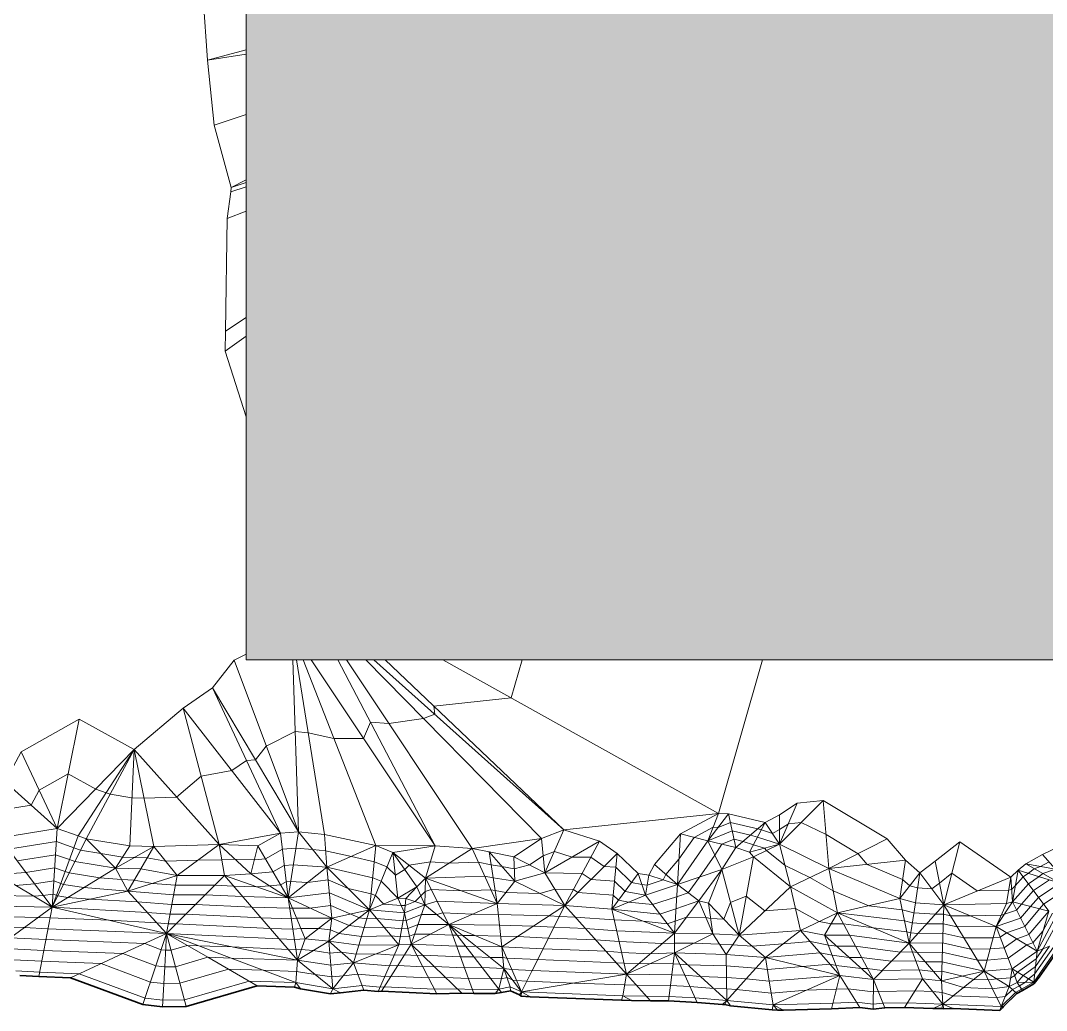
# Model space of a CAD drawing. Header units: millimetres. Extents: x -340184 to 563611, y -309449 to 515683.
# Drawn here: x 181841 to 350857, y -300671 to -137615 of the extents above; entities that cross this region are included whole.
import ezdxf

# ---------------------------------------------------------------- set-up
doc = ezdxf.new("R2010")
doc.units = ezdxf.units.MM
for name, color, linetype, lineweight in [('A-DETL-GENF', 92, 'Continuous', 9), ('A-DETL-THIN', 151, 'Continuous', 9), ('C-TOPO', 7, 'Continuous', 9), ('C-TOPO-FOLD', 70, 'Continuous', 9), ('C-TOPO-MAJR', 7, 'Continuous', 35), ('C-TOPO-MINR', 7, 'Continuous', 9)]:
    doc.layers.add(name, color=color, linetype=linetype, lineweight=lineweight)

msp = doc.modelspace()

# ---------------------------------------------------------------- hatches: boundary and pattern name
at = {"layer": 'A-DETL-GENF'}
msp.add_hatch(color=8, dxfattribs=at).paths.add_polyline_path([(219028, -242914), (363495, -242914), (363495, -138915), (401135, -138915), (401135, -94915), (219028, -94915), (219028, -206129)])

# ---------------------------------------------------------------- linework, layer by layer
at = {"layer": 'A-DETL-THIN'}
for p, q in [((219028, -94915), (219028, -242914)), ((219028, -242914), (363495, -242914))]:
    msp.add_line(p, q, dxfattribs=at)
at = {"layer": 'C-TOPO'}
for p, q in [((212634, -144170), (219028, -142441)), ((219028, -143142), (212634, -144170)), ((213742, -154838), (219028, -153093)), ((219028, -163838), (216542, -165114)), ((219028, -164987), (216466, -165842)), ((219028, -164310), (216542, -165114)), ((215859, -170249), (219028, -169000)), ((215597, -188784), (219028, -186530)), ((215553, -192075), (219028, -189630)), ((227630, -271229), (217018, -242991)), ((227630, -271229), (226720, -242914)), ((227317, -242914), (231901, -271665)), ((240394, -273522), (228406, -242914)), ((229702, -242914), (250161, -273553)), ((250161, -273553), (234107, -242914)), ((235534, -242914), (256218, -273991)), ((267650, -272344), (238729, -242914)), ((240072, -242914), (271352, -270940)), ((271352, -270940), (241925, -242914)), ((251421, -242914), (296848, -268239)), ((296848, -268239), (304082, -242914)), ((213455, -247551), (227630, -271229)), ((224692, -271450), (213455, -247551)), ((214543, -273322), (208621, -250850)), ((208621, -250850), (224692, -271450)), ((191521, -252662), (187894, -270699)), ((187894, -270699), (181939, -258050)), ((200558, -257703), (187894, -270699)), ((191335, -271922), (200558, -257703)), ((192634, -272395), (200558, -257703)), ((199843, -273576), (200558, -257703)), ((200558, -257703), (203784, -273685)), ((214543, -273322), (200558, -257703)), ((179321, -262998), (187894, -270699)), ((314041, -266104), (306873, -273288)), ((306873, -273288), (309808, -266544)), ((315029, -277290), (314041, -266104)), ((296848, -268239), (271352, -270940)), ((295046, -272750), (296848, -268239)), ((295046, -272750), (298491, -268295)), ((299699, -273850), (298491, -268295)), ((306873, -273288), (306873, -268448)), ((304537, -269707), (299699, -273850)), ((301926, -274593), (304537, -269707)), ((304537, -269707), (306873, -273288)), ((187894, -270699), (187027, -283646)), ((191335, -271922), (187027, -283646)), ((224692, -271450), (214543, -273322)), ((225907, -282138), (224692, -271450)), ((227630, -271229), (225907, -282138)), ((232307, -277063), (227630, -271229)), ((231901, -271665), (232307, -277063)), ((268224, -278025), (271352, -270940)), ((290053, -279932), (290539, -271564)), ((295046, -272750), (290539, -271564)), ((187027, -283646), (178403, -272217)), ((187027, -283646), (192634, -272395)), ((197510, -277221), (192634, -272395)), ((199843, -273576), (197510, -277221)), ((197510, -277221), (203784, -273685)), ((203784, -273685), (199495, -281026)), ((207655, -278452), (203784, -273685)), ((207655, -278452), (214543, -273322)), ((214543, -273322), (215441, -278425)), ((214543, -273322), (219783, -278188)), ((219783, -278188), (220954, -273566)), ((225907, -282138), (220954, -273566)), ((232307, -277063), (240394, -273522)), ((239339, -284099), (240394, -273522)), ((250161, -273553), (240394, -273522)), ((250161, -273553), (248555, -278857)), ((256218, -273991), (267650, -272344)), ((267650, -272344), (268224, -278025)), ((277209, -272772), (268224, -278025)), ((271526, -283405), (277209, -272772)), ((297354, -277475), (295046, -272750)), ((299699, -273850), (295046, -272750)), ((306873, -273288), (301926, -274593)), ((302581, -275382), (306873, -273288)), ((308710, -280299), (306873, -273288)), ((315029, -277290), (324612, -272419)), ((333926, -283259), (336567, -272900)), ((239339, -284099), (243161, -274625)), ((247104, -280300), (243161, -274625)), ((243161, -274625), (244015, -282176)), ((248555, -278857), (243161, -274625)), ((256218, -273991), (248555, -278857)), ((260380, -283069), (256218, -273991)), ((260380, -283069), (259036, -274528)), ((259036, -274528), (263253, -279383)), ((268224, -278025), (263104, -275338)), ((263104, -275338), (263253, -279383)), ((280136, -274798), (271526, -283405)), ((279257, -283964), (280136, -274798)), ((302581, -275382), (297354, -277475)), ((300228, -288259), (302581, -275382)), ((350215, -274966), (352349, -277421)), ((175039, -276492), (187027, -283646)), ((232307, -277063), (225907, -282138)), ((233147, -285480), (232307, -277063)), ((239339, -284099), (232307, -277063)), ((290053, -279932), (286287, -276602)), ((315029, -277290), (327614, -275927)), ((326707, -282245), (327614, -275927)), ((333926, -283259), (332512, -276093)), ((353056, -279704), (347448, -276518)), ((352349, -277421), (347448, -276518)), ((187027, -283646), (197510, -277221)), ((197510, -277221), (199495, -281026)), ((207655, -278452), (199495, -281026)), ((205907, -287995), (215441, -278425)), ((205907, -287995), (207655, -278452)), ((215441, -278425), (225907, -282138)), ((215441, -278425), (227487, -292381)), ((225907, -282138), (219783, -278188)), ((248555, -278857), (248445, -283247)), ((252374, -286512), (248555, -278857)), ((260380, -283069), (248555, -278857)), ((268224, -278025), (271526, -283405)), ((283589, -278137), (279257, -283964)), ((284775, -281651), (283589, -278137)), ((284775, -281651), (285332, -278404)), ((285332, -278404), (290053, -279932)), ((297354, -277475), (290053, -279932)), ((293586, -282623), (297354, -277475)), ((300228, -288259), (297354, -277475)), ((315029, -277290), (308710, -280299)), ((316451, -284586), (315029, -277290)), ((326707, -282245), (329980, -277992)), ((329257, -282933), (329980, -277992)), ((329980, -277992), (333926, -283259)), ((333926, -283259), (344998, -278710)), ((344998, -278710), (344296, -283038)), ((345236, -282772), (344998, -278710)), ((345236, -282772), (346206, -277535)), ((351220, -284289), (346206, -277535)), ((346206, -277535), (353056, -279704)), ((247104, -280300), (244015, -282176)), ((248445, -283247), (247104, -280300)), ((263253, -279383), (260380, -283069)), ((271526, -283405), (263253, -279383)), ((289560, -287952), (290053, -279932)), ((290053, -279932), (293586, -282623)), ((308710, -280299), (300228, -288259)), ((308710, -280299), (310349, -287483)), ((199495, -281026), (187027, -283646)), ((199495, -281026), (205907, -287995)), ((227487, -292381), (225907, -282138)), ((225907, -282138), (233147, -285480)), ((225907, -282138), (228713, -288845)), ((244015, -282176), (239339, -284099)), ((245120, -284572), (244015, -282176)), ((245311, -282227), (245120, -284572)), ((248445, -283247), (245311, -282227)), ((284775, -281651), (279257, -283964)), ((289560, -287952), (284775, -281651)), ((316451, -284586), (326707, -282245)), ((326707, -282245), (328244, -289560)), ((177850, -290394), (187027, -283646)), ((185683, -290783), (187027, -283646)), ((187027, -283646), (205907, -287995)), ((246210, -289746), (248445, -283247)), ((248445, -283247), (252374, -286512)), ((260380, -283069), (252374, -286512)), ((261142, -290187), (260380, -283069)), ((261142, -290187), (271526, -283405)), ((266153, -294064), (271526, -283405)), ((281681, -294680), (271526, -283405)), ((293586, -282623), (289560, -287952)), ((295887, -288036), (293586, -282623)), ((295887, -288036), (295153, -283013)), ((300228, -288259), (295153, -283013)), ((329257, -282933), (328244, -289560)), ((328244, -289560), (333926, -283259)), ((333926, -283259), (333549, -295789)), ((340574, -294198), (333926, -283259)), ((342595, -286862), (333926, -283259)), ((345236, -282772), (342595, -286862)), ((344296, -283038), (342595, -286862)), ((349301, -290885), (345236, -282772)), ((345236, -282772), (351220, -284289)), ((233147, -285480), (228713, -288845)), ((232641, -289255), (239339, -284099)), ((232641, -289255), (233147, -285480)), ((239339, -284099), (233147, -285480)), ((239339, -284099), (236722, -292835)), ((244178, -289835), (239339, -284099)), ((244178, -289835), (245120, -284572)), ((246210, -289746), (245120, -284572)), ((289560, -287952), (279257, -283964)), ((279257, -283964), (281681, -294680)), ((310349, -287483), (316451, -284586)), ((316451, -284586), (314310, -288268)), ((322336, -295587), (316451, -284586)), ((316451, -284586), (328244, -289560)), ((351220, -284289), (349301, -290885)), ((246210, -289746), (252374, -286512)), ((252374, -286512), (254965, -293631)), ((257890, -293595), (252374, -286512)), ((261142, -290187), (252374, -286512)), ((252374, -286512), (261480, -293746)), ((340574, -294198), (342595, -286862)), ((342595, -286862), (345207, -293811)), ((349301, -290885), (342595, -286862)), ((205907, -287995), (198717, -291303)), ((204136, -293322), (205907, -287995)), ((205597, -293492), (205907, -287995)), ((207374, -293458), (205907, -287995)), ((216540, -292035), (205907, -287995)), ((205907, -287995), (212699, -291908)), ((227487, -292381), (205907, -287995)), ((228713, -288845), (227487, -292381)), ((281681, -294680), (289560, -287952)), ((289560, -287952), (289560, -291171)), ((289560, -291171), (295887, -288036)), ((298077, -291455), (295887, -288036)), ((298077, -291455), (300228, -288259)), ((304554, -291942), (300228, -288259)), ((304554, -291942), (310349, -287483)), ((310349, -287483), (316829, -294895)), ((314310, -288268), (322336, -295587)), ((316829, -294895), (314310, -288268)), ((227487, -292381), (232641, -289255)), ((232968, -293186), (232641, -289255)), ((232641, -289255), (236722, -292835)), ((236722, -292835), (244178, -289835)), ((242623, -293329), (244178, -289835)), ((246210, -289746), (243977, -293270)), ((249992, -293414), (246210, -289746)), ((246210, -289746), (248132, -293460)), ((261142, -290187), (261480, -293746)), ((262752, -293902), (261142, -290187)), ((328244, -289560), (322336, -295587)), ((330441, -295458), (328244, -289560)), ((333549, -295789), (328244, -289560)), ((349301, -290885), (351373, -290083)), ((281681, -294680), (289560, -291171)), ((289560, -291171), (289116, -294778)), ((291271, -294882), (289560, -291171)), ((289560, -291171), (293884, -295090)), ((298077, -291455), (298142, -295232)), ((301381, -295475), (304554, -291942)), ((305187, -295847), (304554, -291942)), ((304554, -291942), (316829, -294895)), ((349301, -290885), (349040, -293438)), ((344729, -296725), (345207, -293811)), ((346051, -296053), (345207, -293811)), ((346993, -294901), (345207, -293811)), ((333549, -295789), (340574, -294198)), ((340574, -294198), (337177, -296908)), ((341991, -297096), (340574, -294198)), ((340574, -294198), (344729, -296725))]:
    msp.add_line(p, q, dxfattribs=at)
at = {"layer": 'C-TOPO', "lineweight": 35}
for p, q in [((353860, -289120), (349660, -295159)), ((184876, -295064), (181743, -294909)), ((190090, -295272), (184876, -295064)), ((202011, -299714), (190090, -295272)), ((349660, -295159), (348846, -296233)), ((220850, -296603), (209134, -300015)), ((226996, -296806), (220850, -296603)), ((227985, -297088), (226996, -296806)), ((232882, -297922), (227985, -297088)), ((238396, -297324), (234539, -297757)), ((240756, -297522), (238396, -297324)), ((262558, -297430), (261054, -297729)), ((264026, -298113), (262558, -297430)), ((346892, -297407), (345967, -297877)), ((348784, -296296), (346892, -297407)), ((348846, -296233), (348784, -296296)), ((234539, -297757), (232882, -297922)), ((241298, -297498), (240756, -297522)), ((250439, -297917), (241298, -297498)), ((254530, -297815), (250439, -297917)), ((256520, -297902), (254530, -297815)), ((260029, -297859), (256520, -297902)), ((261054, -297729), (260029, -297859)), ((264298, -298309), (264026, -298113)), ((265776, -298400), (264298, -298309)), ((280826, -298976), (265776, -298400)), ((282512, -299003), (280826, -298976)), ((285610, -299066), (282512, -299003)), ((288583, -299105), (285610, -299066)), ((293323, -299336), (288583, -299105)), ((345967, -297877), (343773, -300033)), ((205225, -300088), (202011, -299714)), ((209134, -300015), (205225, -300088)), ((297505, -299668), (293323, -299336)), ((297887, -299704), (297505, -299668)), ((298804, -299917), (297887, -299704)), ((305655, -300587), (298804, -299917)), ((306530, -300620), (305655, -300587)), ((307551, -300611), (306530, -300620)), ((315417, -300385), (307551, -300611)), ((320088, -300162), (315417, -300385)), ((322291, -300438), (320088, -300162)), ((324239, -300246), (322291, -300438)), ((327481, -300194), (324239, -300246)), ((332127, -300365), (327481, -300194)), ((333597, -300370), (332127, -300365)), ((333938, -300380), (333597, -300370)), ((335474, -300370), (333938, -300380)), ((343176, -300671), (335474, -300370)), ((343628, -300211), (343176, -300671)), ((343773, -300033), (343628, -300211))]:
    msp.add_line(p, q, dxfattribs=at)
at = {"layer": 'C-TOPO-FOLD'}
for p, q in [((184876, -295064), (185683, -290783)), ((198717, -291303), (190090, -295272)), ((212699, -291908), (220850, -296603)), ((227174, -296074), (216540, -292035)), ((227174, -296074), (227487, -292381)), ((233295, -297117), (227487, -292381)), ((202011, -299714), (204136, -293322)), ((205225, -300088), (205597, -293492)), ((209134, -300015), (207374, -293458)), ((233295, -297117), (232968, -293186)), ((236722, -292835), (233295, -297117)), ((238396, -297324), (236722, -292835)), ((240756, -297522), (242623, -293329)), ((243977, -293270), (241298, -297498)), ((248132, -293460), (250439, -297917)), ((254530, -297815), (249992, -293414)), ((254965, -293631), (256520, -297902)), ((260647, -297137), (257890, -293595)), ((261480, -293746), (260647, -297137)), ((261480, -293746), (262527, -296763)), ((264362, -297617), (261480, -293746)), ((264362, -297617), (262752, -293902)), ((264362, -297617), (266153, -294064)), ((349040, -293438), (348779, -295990)), ((264362, -297617), (281681, -294680)), ((281681, -294680), (281083, -298257)), ((285610, -299066), (281681, -294680)), ((289116, -294778), (288583, -299105)), ((293323, -299336), (291271, -294882)), ((293884, -295090), (298208, -299009)), ((298142, -295232), (298208, -299009)), ((298208, -299009), (301381, -295475)), ((316829, -294895), (305820, -299753)), ((316829, -294895), (315417, -300385)), ((320088, -300162), (316829, -294895)), ((322336, -295587), (322291, -300438)), ((324239, -300246), (322336, -295587)), ((327481, -300194), (330441, -295458)), ((333781, -299618), (330441, -295458)), ((348779, -295990), (346993, -294901)), ((349660, -295159), (348779, -295990)), ((227174, -296074), (226996, -296806)), ((227985, -297088), (227174, -296074)), ((232882, -297922), (233295, -297117)), ((234539, -297757), (233295, -297117)), ((260647, -297137), (260029, -297859)), ((261054, -297729), (260647, -297137)), ((262527, -296763), (262558, -297430)), ((305820, -299753), (305187, -295847)), ((333549, -295789), (333781, -299618)), ((337177, -296908), (333781, -299618)), ((343409, -299995), (341991, -297096)), ((344729, -296725), (343409, -299995)), ((344729, -296725), (345967, -297877)), ((346051, -296053), (348779, -295990)), ((346892, -297407), (346051, -296053)), ((348784, -296296), (348779, -295990)), ((348779, -295990), (348846, -296233)), ((264026, -298113), (264362, -297617)), ((264298, -298309), (264362, -297617)), ((265776, -298400), (264362, -297617)), ((280826, -298976), (281083, -298257)), ((282512, -299003), (281083, -298257)), ((298208, -299009), (297505, -299668)), ((297887, -299704), (298208, -299009)), ((298804, -299917), (298208, -299009)), ((305820, -299753), (305655, -300587)), ((306530, -300620), (305820, -299753)), ((307551, -300611), (305820, -299753)), ((332127, -300365), (333781, -299618)), ((333597, -300370), (333781, -299618)), ((333781, -299618), (333938, -300380)), ((335474, -300370), (333781, -299618)), ((343409, -299995), (343176, -300671)), ((343628, -300211), (343409, -299995)), ((343773, -300033), (343409, -299995))]:
    msp.add_line(p, q, dxfattribs=at)
at = {"layer": 'C-TOPO-MAJR', "lineweight": 9}
for p, q in [((212634, -144170), (211836, -132516)), ((213742, -154838), (212634, -144170)), ((216542, -165114), (213742, -154838)), ((216466, -165842), (216542, -165114)), ((215859, -170249), (216466, -165842)), ((215597, -188784), (215859, -170249)), ((215553, -192075), (215597, -188784)), ((219028, -202872), (215553, -192075)), ((213455, -247551), (217018, -242991)), ((217018, -242991), (219028, -241987)), ((208621, -250850), (213455, -247551)), ((200558, -257703), (208621, -250850)), ((181939, -258050), (191521, -252662)), ((191521, -252662), (200558, -257703)), ((179321, -262998), (181939, -258050)), ((306873, -268448), (309808, -266544)), ((309808, -266544), (314041, -266104)), ((314041, -266104), (324612, -272419)), ((290539, -271564), (296848, -268239)), ((296848, -268239), (298491, -268295)), ((298491, -268295), (304537, -269707)), ((304537, -269707), (306873, -268448)), ((178403, -272217), (187894, -270699)), ((187894, -270699), (191335, -271922)), ((191335, -271922), (192634, -272395)), ((220954, -273566), (224692, -271450)), ((224692, -271450), (227630, -271229)), ((227630, -271229), (231901, -271665)), ((231901, -271665), (240394, -273522)), ((267650, -272344), (271352, -270940)), ((271352, -270940), (277209, -272772)), ((286287, -276602), (290539, -271564)), ((295046, -272750), (299095, -271073)), ((299095, -271073), (302118, -271779)), ((302118, -271779), (303232, -272150)), ((192634, -272395), (199843, -273576)), ((199843, -273576), (203784, -273685)), ((203784, -273685), (214543, -273322)), ((214543, -273322), (220954, -273566)), ((240394, -273522), (243161, -274625)), ((243161, -274625), (250161, -273553)), ((250161, -273553), (256218, -273991)), ((263104, -275338), (267650, -272344)), ((277209, -272772), (280136, -274798)), ((290053, -279932), (295046, -272750)), ((303232, -272150), (306873, -273288)), ((306873, -273288), (315029, -277290)), ((324612, -272419), (327614, -275927)), ((332512, -276093), (336567, -272900)), ((336567, -272900), (344998, -278710)), ((350215, -274966), (352857, -273739)), ((181278, -276027), (187605, -275015)), ((187605, -275015), (189899, -275830)), ((256218, -273991), (259036, -274528)), ((259036, -274528), (263104, -275338)), ((280136, -274798), (283589, -278137)), ((297354, -277475), (299699, -273850)), ((299699, -273850), (301926, -274593)), ((302581, -275382), (301926, -274593)), ((302581, -275382), (308710, -280299)), ((347448, -276518), (350215, -274966)), ((189899, -275830), (190765, -276145)), ((190765, -276145), (197510, -277221)), ((223430, -277852), (225300, -276794)), ((225300, -276794), (226769, -276683)), ((226769, -276683), (232307, -277063)), ((232307, -277063), (239866, -278810)), ((285332, -278404), (286287, -276602)), ((327614, -275927), (329980, -277992)), ((329980, -277992), (332512, -276093)), ((346206, -277535), (347448, -276518)), ((197510, -277221), (201639, -277355)), ((201639, -277355), (207655, -278452)), ((207655, -278452), (215441, -278425)), ((215441, -278425), (219783, -278188)), ((219783, -278188), (223430, -277852)), ((239866, -278810), (241250, -279362)), ((247104, -280300), (248555, -278857)), ((248555, -278857), (258299, -278530)), ((258299, -278530), (259708, -278799)), ((259708, -278799), (263253, -279383)), ((263253, -279383), (268224, -278025)), ((268224, -278025), (274368, -278088)), ((274368, -278088), (275831, -279102)), ((283589, -278137), (285332, -278404)), ((295153, -283013), (297354, -277475)), ((315029, -277290), (326707, -282245)), ((344998, -278710), (346206, -277535)), ((347877, -279786), (349631, -278619)), ((349631, -278619), (350252, -278111)), ((350252, -278111), (352349, -277421)), ((181033, -280069), (184152, -279837)), ((184152, -279837), (187316, -279331)), ((187316, -279331), (188463, -279738)), ((188463, -279738), (188896, -279896)), ((188896, -279896), (192269, -280434)), ((192269, -280434), (199495, -281026)), ((241250, -279362), (244015, -282176)), ((245311, -282227), (247104, -280300)), ((275831, -279102), (279697, -279381)), ((279697, -279381), (281423, -281051)), ((284775, -281651), (290053, -279932)), ((308710, -280299), (316451, -284586)), ((345236, -282772), (347877, -279786)), ((349549, -282038), (353056, -279704)), ((199495, -281026), (207072, -281633)), ((207072, -281633), (212263, -281615)), ((212263, -281615), (218453, -281914)), ((218453, -281914), (225907, -282138)), ((225907, -282138), (232727, -281272)), ((232727, -281272), (239339, -284099)), ((244015, -282176), (245311, -282227)), ((281423, -281051), (284775, -281651)), ((326707, -282245), (329257, -282933)), ((348228, -283531), (349549, -282038)), ((176444, -283443), (187027, -283646)), ((187027, -283646), (202701, -284510)), ((245120, -284572), (248445, -283247)), ((248445, -283247), (250465, -282684)), ((250465, -282684), (260380, -283069)), ((260380, -283069), (271526, -283405)), ((271526, -283405), (279257, -283964)), ((287167, -284802), (289807, -283942)), ((289807, -283942), (293586, -282623)), ((293586, -282623), (295153, -283013)), ((329257, -282933), (333926, -283259)), ((333926, -283259), (344296, -283038)), ((344296, -283038), (345236, -282772)), ((346591, -285476), (348228, -283531)), ((202701, -284510), (206489, -284814)), ((206489, -284814), (209085, -284805)), ((209085, -284805), (221464, -285403)), ((221464, -285403), (226434, -285552)), ((226434, -285552), (227310, -285491)), ((227310, -285491), (233147, -285480)), ((233147, -285480), (235990, -286677)), ((239339, -284099), (245120, -284572)), ((279257, -283964), (287167, -284802)), ((316451, -284586), (327475, -285902)), ((342595, -286862), (346591, -285476)), ((347946, -288181), (351220, -284289)), ((349301, -290885), (352494, -284967)), ((177147, -286919), (182438, -287020)), ((182438, -287020), (186355, -287215)), ((186355, -287215), (205907, -287995)), ((235990, -286677), (238466, -287011)), ((238466, -287011), (241758, -286967)), ((241758, -286967), (244649, -287204)), ((244649, -287204), (245665, -287159)), ((245665, -287159), (247328, -286496)), ((247328, -286496), (252374, -286512)), ((252374, -286512), (260761, -286628)), ((260761, -286628), (266334, -286796)), ((266334, -286796), (269735, -286958)), ((269735, -286958), (274911, -287163)), ((274911, -287163), (280065, -287536)), ((327475, -285902), (328750, -286247)), ((328750, -286247), (331085, -286409)), ((331085, -286409), (333832, -286391)), ((333832, -286391), (336142, -286905)), ((336142, -286905), (342595, -286862)), ((205907, -287995), (224476, -288892)), ((224476, -288892), (226961, -288967)), ((226961, -288967), (228713, -288845)), ((228713, -288845), (232641, -289255)), ((280065, -287536), (289560, -287952)), ((289560, -287952), (295887, -288036)), ((295887, -288036), (300228, -288259)), ((300228, -288259), (310349, -287483)), ((310349, -287483), (314310, -288268)), ((314310, -288268), (318412, -288253)), ((318412, -288253), (328244, -289560)), ((343901, -290336), (345948, -288874)), ((345948, -288874), (347946, -288181)), ((177850, -290394), (185683, -290783)), ((232641, -289255), (237594, -289923)), ((237594, -289923), (244178, -289835)), ((244178, -289835), (246210, -289746)), ((246210, -289746), (253670, -290071)), ((253670, -290071), (255132, -290054)), ((255132, -290054), (256927, -290129)), ((256927, -290129), (261142, -290187)), ((261142, -290187), (267944, -290511)), ((267944, -290511), (278296, -290922)), ((328244, -289560), (333738, -289524)), ((333738, -289524), (338358, -290551)), ((338358, -290551), (341584, -290530)), ((341584, -290530), (343901, -290336)), ((348779, -295990), (353446, -289281)), ((349040, -293438), (351373, -290083)), ((185683, -290783), (198717, -291303)), ((198717, -291303), (204136, -293322)), ((207374, -293458), (212699, -291908)), ((212699, -291908), (216540, -292035)), ((216540, -292035), (227487, -292381)), ((227487, -292381), (232968, -293186)), ((278296, -290922), (280873, -291108)), ((280873, -291108), (285621, -291316)), ((285621, -291316), (289560, -291171)), ((289560, -291171), (298077, -291455)), ((298077, -291455), (304554, -291942)), ((304554, -291942), (313589, -291189)), ((313589, -291189), (315569, -291581)), ((315569, -291581), (318323, -291927)), ((318323, -291927), (320374, -291920)), ((320374, -291920), (325290, -292573)), ((345207, -293811), (349301, -290885)), ((204136, -293322), (205597, -293492)), ((205597, -293492), (207374, -293458)), ((232968, -293186), (236722, -292835)), ((236722, -292835), (242623, -293329)), ((242623, -293329), (243977, -293270)), ((243977, -293270), (248132, -293460)), ((248132, -293460), (249992, -293414)), ((249992, -293414), (254965, -293631)), ((254965, -293631), (257890, -293595)), ((257890, -293595), (261480, -293746)), ((261480, -293746), (262752, -293902)), ((262752, -293902), (266153, -294064)), ((266153, -294064), (281681, -294680)), ((325290, -292573), (329343, -292509)), ((329343, -292509), (330897, -292675)), ((330897, -292675), (333643, -292657)), ((333643, -292657), (340574, -294198)), ((340574, -294198), (345207, -293811)), ((346993, -294901), (349040, -293438)), ((181094, -294156), (185010, -294351)), ((185010, -294351), (191528, -294611)), ((191528, -294611), (202365, -298649)), ((281681, -294680), (289116, -294778)), ((289116, -294778), (291271, -294882)), ((291271, -294882), (293884, -295090)), ((293884, -295090), (298142, -295232)), ((298142, -295232), (301381, -295475)), ((301381, -295475), (305187, -295847)), ((305187, -295847), (316829, -294895)), ((316829, -294895), (322336, -295587)), ((322336, -295587), (330441, -295458)), ((330441, -295458), (333549, -295789)), ((346051, -296053), (346993, -294901)), ((208841, -298922), (219491, -295820)), ((219491, -295820), (227174, -296074)), ((227174, -296074), (233295, -297117)), ((233295, -297117), (238117, -296576)), ((238117, -296576), (241068, -296823)), ((241068, -296823), (241745, -296793)), ((241745, -296793), (250054, -297174)), ((250054, -297174), (253774, -297082)), ((253774, -297082), (256261, -297190)), ((256261, -297190), (260647, -297137)), ((260647, -297137), (262527, -296763)), ((262527, -296763), (264362, -297617)), ((333549, -295789), (337177, -296908)), ((337177, -296908), (341991, -297096)), ((341991, -297096), (344729, -296725)), ((344729, -296725), (346051, -296053)), ((345761, -297685), (346752, -297181)), ((346752, -297181), (348779, -295990)), ((202365, -298649), (205287, -298988)), ((205287, -298988), (208841, -298922)), ((264362, -297617), (281083, -298257)), ((281083, -298257), (284955, -298335)), ((284955, -298335), (288672, -298384)), ((288672, -298384), (292981, -298593)), ((292981, -298593), (298208, -299009)), ((298208, -299009), (305820, -299753)), ((343409, -299995), (345761, -297685)), ((305820, -299753), (315652, -299470)), ((315652, -299470), (319545, -299284)), ((319545, -299284), (322298, -299630)), ((322298, -299630), (323922, -299469)), ((323922, -299469), (327975, -299405)), ((327975, -299405), (333781, -299618)), ((333781, -299618), (343409, -299995))]:
    msp.add_line(p, q, dxfattribs=at)
at = {"layer": 'C-TOPO-MINR'}
for p, q in [((262685, -249193), (264478, -242914)), ((249937, -250544), (262685, -249193)), ((250090, -251890), (249937, -250544)), ((238365, -255888), (239495, -253196)), ((239495, -253196), (242523, -253415)), ((242523, -253415), (248239, -252592)), ((248239, -252592), (250090, -251890)), ((222324, -257110), (227100, -254726)), ((227100, -254726), (229235, -254944)), ((229235, -254944), (233482, -255872)), ((233482, -255872), (238365, -255888)), ((220543, -259390), (222324, -257110)), ((216656, -261150), (219073, -259501)), ((219073, -259501), (220543, -259390)), ((184916, -264374), (189707, -261680)), ((189707, -261680), (194226, -264201)), ((211582, -262086), (216656, -261150)), ((207551, -265513), (211582, -262086)), ((183608, -266848), (184916, -264374)), ((194226, -264201), (195947, -264813)), ((195947, -264813), (196596, -265049)), ((196596, -265049), (200201, -265640)), ((178862, -267607), (183608, -266848)), ((200201, -265640), (202171, -265694)), ((202171, -265694), (207551, -265513)), ((296769, -270523), (298793, -269684)), ((298793, -269684), (303328, -270743)), ((306873, -270868), (308341, -269916)), ((308341, -269916), (310457, -269696)), ((310457, -269696), (314535, -271697)), ((292792, -272157), (295947, -270495)), ((295947, -270495), (296769, -270523)), ((303328, -270743), (303884, -270929)), ((303884, -270929), (305705, -271498)), ((305705, -271498), (306873, -270868)), ((314535, -271697), (319821, -274855)), ((179840, -274122), (187749, -272857)), ((187749, -272857), (190617, -273876)), ((290296, -275748), (292792, -272157)), ((296200, -275113), (297373, -273300)), ((297373, -273300), (299397, -272461)), ((299397, -272461), (300908, -272814)), ((300908, -272814), (302579, -273371)), ((302579, -273371), (304400, -273940)), ((190617, -273876), (191699, -274270)), ((191699, -274270), (195072, -274808)), ((195072, -274808), (198677, -275398)), ((198677, -275398), (200647, -275453)), ((200647, -275453), (202712, -275520)), ((222192, -275709), (224996, -274122)), ((224996, -274122), (227200, -273956)), ((227200, -273956), (229969, -274146)), ((229969, -274146), (232104, -274364)), ((232104, -274364), (236350, -275293)), ((236350, -275293), (240130, -276166)), ((265664, -276682), (267937, -275185)), ((267937, -275185), (269788, -274483)), ((269788, -274483), (272717, -275398)), ((272717, -275398), (275788, -275430)), ((275788, -275430), (277984, -276950)), ((293704, -278703), (296200, -275113)), ((304400, -273940), (304727, -274335)), ((304727, -274335), (307791, -276793)), ((319821, -274855), (321322, -276609)), ((182715, -277932), (187460, -277173)), ((187460, -277173), (189181, -277784)), ((202712, -275520), (205719, -276069)), ((205719, -276069), (211099, -275887)), ((211099, -275887), (214992, -275874)), ((214992, -275874), (217163, -275755)), ((217163, -275755), (220368, -275877)), ((220368, -275877), (222192, -275709)), ((240130, -276166), (242205, -276993)), ((242205, -276993), (243588, -278400)), ((245132, -277463), (245858, -276741)), ((245858, -276741), (249358, -276205)), ((249358, -276205), (252387, -276424)), ((252387, -276424), (257259, -276261)), ((257259, -276261), (259372, -276663)), ((259372, -276663), (261145, -276955)), ((261145, -276955), (263178, -277360)), ((263178, -277360), (265664, -276682)), ((277984, -276950), (279917, -277090)), ((279917, -277090), (282506, -279594)), ((288170, -278267), (290296, -275748)), ((307791, -276793), (311870, -278794)), ((321322, -276609), (327161, -279086)), ((348850, -277315), (349898, -276970)), ((349898, -276970), (351282, -276193)), ((178036, -278281), (182715, -277932)), ((189181, -277784), (189830, -278021)), ((189830, -278021), (194889, -278827)), ((194889, -278827), (198502, -279123)), ((243588, -278400), (245132, -277463)), ((287693, -279168), (288170, -278267)), ((291820, -281278), (293704, -278703)), ((311870, -278794), (315740, -280938)), ((333219, -279676), (335247, -278080)), ((335247, -278080), (339462, -280985)), ((345721, -280153), (347042, -278661)), ((347042, -278661), (347919, -278077)), ((347919, -278077), (348850, -277315)), ((198502, -279123), (200567, -279190)), ((200567, -279190), (203575, -279739)), ((203575, -279739), (207363, -280043)), ((207363, -280043), (213852, -280020)), ((213852, -280020), (216947, -280170)), ((216947, -280170), (220674, -280282)), ((220674, -280282), (222845, -280163)), ((222845, -280163), (224669, -279995)), ((224669, -279995), (225603, -279466)), ((225603, -279466), (226338, -279411)), ((226338, -279411), (229107, -279601)), ((229107, -279601), (232517, -279167)), ((232517, -279167), (235823, -280581)), ((282506, -279594), (284182, -279894)), ((284182, -279894), (285053, -280028)), ((285053, -280028), (287693, -279168)), ((327161, -279086), (328343, -280118)), ((328343, -280118), (329618, -280463)), ((329618, -280463), (331953, -280625)), ((331953, -280625), (333219, -279676)), ((345117, -280741), (345721, -280153)), ((348713, -280912), (351344, -279162)), ((176093, -281706), (184030, -281858)), ((184030, -281858), (185589, -281742)), ((185589, -281742), (187171, -281489)), ((187171, -281489), (187745, -281692)), ((187745, -281692), (187961, -281771)), ((187961, -281771), (189648, -282040)), ((189648, -282040), (193261, -282336)), ((235823, -280581), (239603, -281455)), ((239603, -281455), (240294, -281730)), ((240294, -281730), (241677, -283137)), ((246878, -282737), (247775, -281774)), ((247775, -281774), (248500, -281052)), ((248500, -281052), (249510, -280771)), ((249510, -280771), (254467, -280963)), ((254467, -280963), (259340, -280800)), ((259340, -280800), (260044, -280934)), ((260044, -280934), (261816, -281226)), ((261816, -281226), (267389, -281394)), ((267389, -281394), (269875, -280715)), ((269875, -280715), (272947, -280747)), ((272947, -280747), (273679, -281253)), ((273679, -281253), (279477, -281673)), ((279477, -281673), (280340, -282507)), ((285971, -283226), (289930, -281937)), ((289930, -281937), (291820, -281278)), ((298791, -282867), (301405, -281820)), ((301405, -281820), (304469, -284279)), ((315740, -280938), (321579, -283415)), ((339462, -280985), (344647, -280874)), ((344647, -280874), (345117, -280741)), ((346732, -283151), (348713, -280912)), ((350384, -283164), (352138, -281997)), ((193261, -282336), (201098, -282768)), ((201098, -282768), (206781, -283224)), ((206781, -283224), (210674, -283210)), ((210674, -283210), (219959, -283659)), ((219959, -283659), (226170, -283845)), ((226170, -283845), (226609, -283815)), ((226609, -283815), (229527, -283809)), ((229527, -283809), (232937, -283376)), ((232937, -283376), (236243, -284789)), ((241677, -283137), (244568, -283374)), ((244568, -283374), (245215, -283399)), ((245215, -283399), (246878, -282737)), ((280340, -282507), (282016, -282808)), ((282016, -282808), (285971, -283226)), ((297690, -285636), (298791, -282867)), ((304469, -284279), (309529, -283891)), ((309529, -283891), (313400, -286034)), ((321579, -283415), (327091, -284074)), ((345914, -284124), (346732, -283151)), ((347269, -286828), (349724, -283910)), ((349724, -283910), (350384, -283164)), ((176796, -285181), (184732, -285333)), ((184732, -285333), (186691, -285430)), ((186691, -285430), (196467, -285821)), ((236243, -284789), (237664, -285388)), ((237664, -285388), (238902, -285555)), ((238902, -285555), (240548, -285533)), ((240548, -285533), (244885, -285888)), ((245393, -285866), (247886, -284872)), ((247886, -284872), (250410, -284879)), ((250410, -284879), (251420, -284598)), ((251420, -284598), (256377, -284791)), ((256377, -284791), (260570, -284849)), ((260570, -284849), (268930, -285100)), ((268930, -285100), (270630, -285182)), ((270630, -285182), (273219, -285284)), ((273219, -285284), (279661, -285750)), ((289683, -285947), (291573, -285288)), ((291573, -285288), (294736, -285330)), ((294736, -285330), (295520, -285524)), ((295520, -285524), (297690, -285636)), ((327091, -284074), (329003, -284590)), ((329003, -284590), (332506, -284834)), ((332506, -284834), (333879, -284825)), ((333879, -284825), (335034, -285082)), ((335034, -285082), (338261, -285060)), ((338261, -285060), (343445, -284950)), ((343445, -284950), (343916, -284817)), ((343916, -284817), (345914, -284124)), ((350260, -287587), (351857, -284628)), ((350337, -290484), (353131, -285306)), ((196467, -285821), (204304, -286253)), ((204304, -286253), (206198, -286405)), ((206198, -286405), (207496, -286400)), ((207496, -286400), (222970, -287148)), ((222970, -287148), (226697, -287260)), ((226697, -287260), (228011, -287168)), ((228011, -287168), (230930, -287162)), ((230930, -287162), (232894, -287368)), ((244885, -285888), (245393, -285866)), ((279661, -285750), (284409, -285958)), ((284409, -285958), (288364, -286377)), ((288364, -286377), (289683, -285947)), ((313400, -286034), (315381, -286427)), ((315381, -286427), (317432, -286419)), ((317432, -286419), (322347, -287073)), ((322347, -287073), (327860, -287731)), ((344272, -287868), (347269, -286828)), ((180144, -288707), (186019, -288999)), ((186019, -288999), (202312, -289649)), ((232894, -287368), (234315, -287966)), ((234315, -287966), (238030, -288467)), ((238030, -288467), (242968, -288401)), ((242968, -288401), (244413, -288520)), ((244413, -288520), (245937, -288452)), ((245937, -288452), (246769, -288121)), ((246769, -288121), (249292, -288129)), ((249292, -288129), (253022, -288292)), ((253022, -288292), (253753, -288283)), ((253753, -288283), (254651, -288320)), ((254651, -288320), (256758, -288349)), ((256758, -288349), (260951, -288407)), ((260951, -288407), (263738, -288491)), ((263738, -288491), (268839, -288734)), ((268839, -288734), (276604, -289043)), ((327860, -287731), (328497, -287903)), ((328497, -287903), (329665, -287985)), ((329665, -287985), (333785, -287958)), ((333785, -287958), (337250, -288728)), ((337250, -288728), (342090, -288696)), ((342090, -288696), (343248, -288599)), ((343248, -288599), (344272, -287868)), ((348623, -289533), (350260, -287587)), ((202312, -289649), (205021, -290658)), ((205021, -290658), (205752, -290743)), ((206640, -290727), (209303, -289951)), ((209303, -289951), (211224, -290015)), ((211224, -290015), (216697, -290188)), ((216697, -290188), (225982, -290637)), ((225982, -290637), (227224, -290674)), ((227224, -290674), (228100, -290613)), ((228100, -290613), (230064, -290818)), ((276604, -289043), (280469, -289322)), ((280469, -289322), (287590, -289634)), ((287590, -289634), (289560, -289562)), ((289560, -289562), (292724, -289604)), ((292724, -289604), (296982, -289746)), ((296982, -289746), (299152, -289857)), ((299152, -289857), (302391, -290100)), ((302391, -290100), (307451, -289712)), ((307451, -289712), (311969, -289336)), ((311969, -289336), (314940, -289925)), ((314940, -289925), (316317, -290097)), ((316317, -290097), (319393, -290086)), ((319393, -290086), (326767, -291067)), ((344554, -292074), (347624, -289879)), ((347624, -289879), (348623, -289533)), ((348910, -294714), (352409, -289682)), ((349170, -292161), (350337, -290484)), ((179472, -292275), (185346, -292567)), ((205752, -290743), (206640, -290727)), ((230064, -290818), (232804, -291221)), ((232804, -291221), (234681, -291045)), ((234681, -291045), (237158, -291379)), ((237158, -291379), (240450, -291335)), ((240450, -291335), (243400, -291582)), ((243400, -291582), (245094, -291508)), ((245094, -291508), (247171, -291603)), ((247171, -291603), (248101, -291580)), ((248101, -291580), (254318, -291851)), ((254318, -291851), (256511, -291824)), ((256511, -291824), (259204, -291937)), ((259204, -291937), (261311, -291966)), ((261311, -291966), (261947, -292044)), ((261947, -292044), (267048, -292287)), ((267048, -292287), (279989, -292801)), ((326767, -291067), (328793, -291034)), ((328793, -291034), (329570, -291117)), ((329570, -291117), (333690, -291090)), ((333690, -291090), (339466, -292374)), ((339466, -292374), (341079, -292364)), ((341079, -292364), (344554, -292074)), ((346100, -294356), (349170, -292161)), ((185346, -292567), (195122, -292957)), ((195122, -292957), (203250, -295985)), ((208107, -296190), (216095, -293864)), ((216095, -293864), (221857, -294054)), ((221857, -294054), (227331, -294228)), ((279989, -292801), (281277, -292894)), ((281277, -292894), (283651, -292998)), ((283651, -292998), (285621, -292926)), ((285621, -292926), (289338, -292975)), ((289338, -292975), (290415, -293027)), ((290415, -293027), (291722, -293131)), ((291722, -293131), (298109, -293344)), ((298109, -293344), (302967, -293709)), ((302967, -293709), (304871, -293895)), ((304871, -293895), (310691, -293419)), ((310691, -293419), (315209, -293042)), ((315209, -293042), (316199, -293238)), ((316199, -293238), (320329, -293757)), ((320329, -293757), (321355, -293753)), ((321355, -293753), (323813, -294080)), ((323813, -294080), (329892, -293983)), ((329892, -293983), (332223, -294232)), ((227331, -294228), (230391, -294749)), ((230391, -294749), (233132, -295152)), ((233132, -295152), (235008, -294976)), ((235008, -294976), (237419, -294706)), ((237419, -294706), (241845, -295076)), ((241845, -295076), (242861, -295031)), ((242861, -295031), (249093, -295317)), ((249093, -295317), (251883, -295248)), ((251883, -295248), (255613, -295410)), ((255613, -295410), (259269, -295366)), ((259269, -295366), (261064, -295441)), ((261064, -295441), (262004, -295254)), ((262004, -295254), (262921, -295681)), ((262921, -295681), (263557, -295759)), ((263557, -295759), (265257, -295840)), ((332223, -294232), (333596, -294223)), ((333596, -294223), (337061, -294993)), ((337061, -294993), (338876, -295553)), ((338876, -295553), (341283, -295647)), ((341283, -295647), (342651, -295461)), ((342651, -295461), (344968, -295268)), ((344968, -295268), (345629, -294932)), ((345629, -294932), (346100, -294356)), ((347415, -296022), (347886, -295445)), ((347886, -295445), (348910, -294714)), ((203250, -295985), (205442, -296240)), ((205442, -296240), (208107, -296190)), ((265257, -295840), (273022, -296148)), ((273022, -296148), (281382, -296468)), ((281382, -296468), (283318, -296508)), ((283318, -296508), (288894, -296581)), ((288894, -296581), (292126, -296738)), ((292126, -296738), (296046, -297049)), ((296046, -297049), (298175, -297120)), ((298175, -297120), (299794, -297242)), ((299794, -297242), (305504, -297800)), ((305504, -297800), (311325, -297324)), ((311325, -297324), (316240, -297183)), ((316240, -297183), (318187, -297090)), ((318187, -297090), (322317, -297608)), ((323129, -297528), (329208, -297431)), ((329208, -297431), (332111, -297538)), ((344069, -298360), (345245, -297205)), ((345245, -297205), (346401, -296617)), ((346401, -296617), (347415, -296022)), ((322317, -297608), (323129, -297528)), ((332111, -297538), (333665, -297704)), ((333665, -297704), (335479, -298263)), ((335479, -298263), (342700, -298546)), ((342700, -298546), (344069, -298360))]:
    msp.add_line(p, q, dxfattribs=at)

doc.saveas('drawing.dxf')
